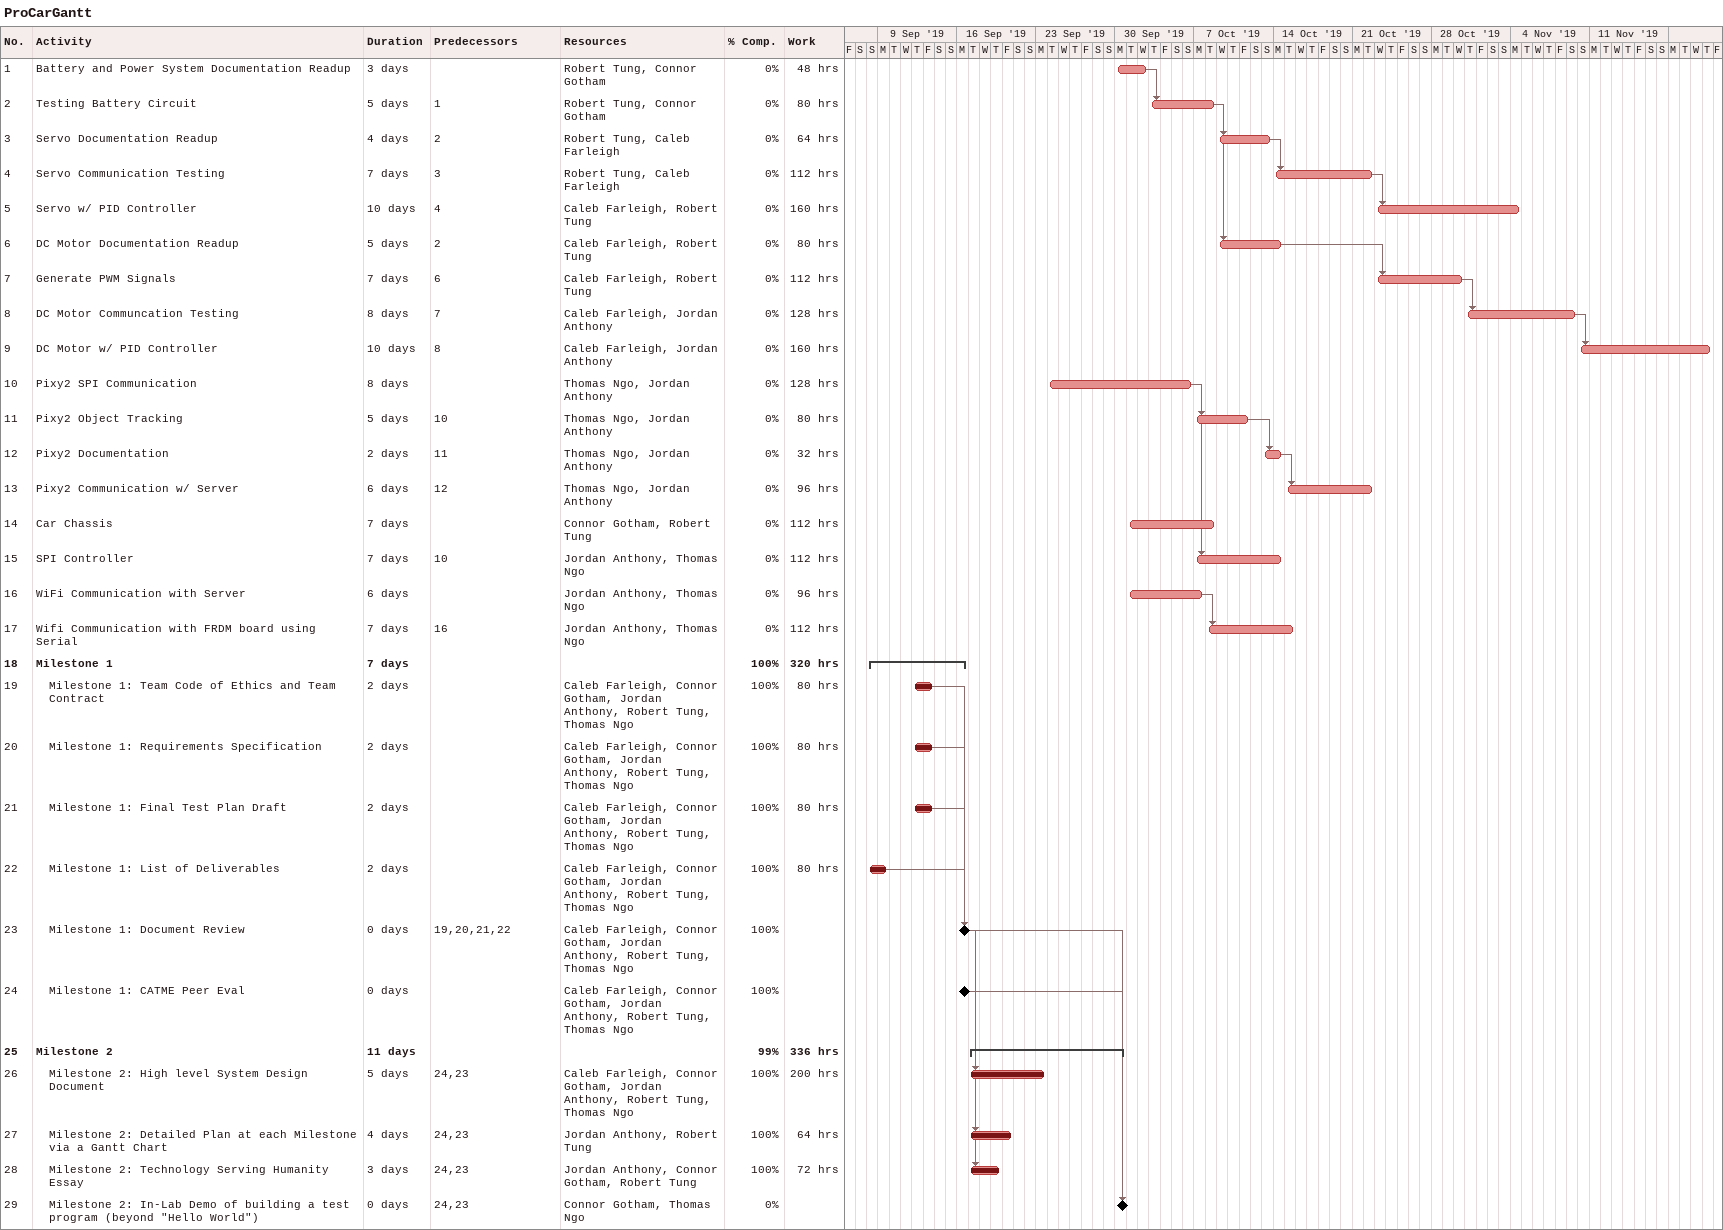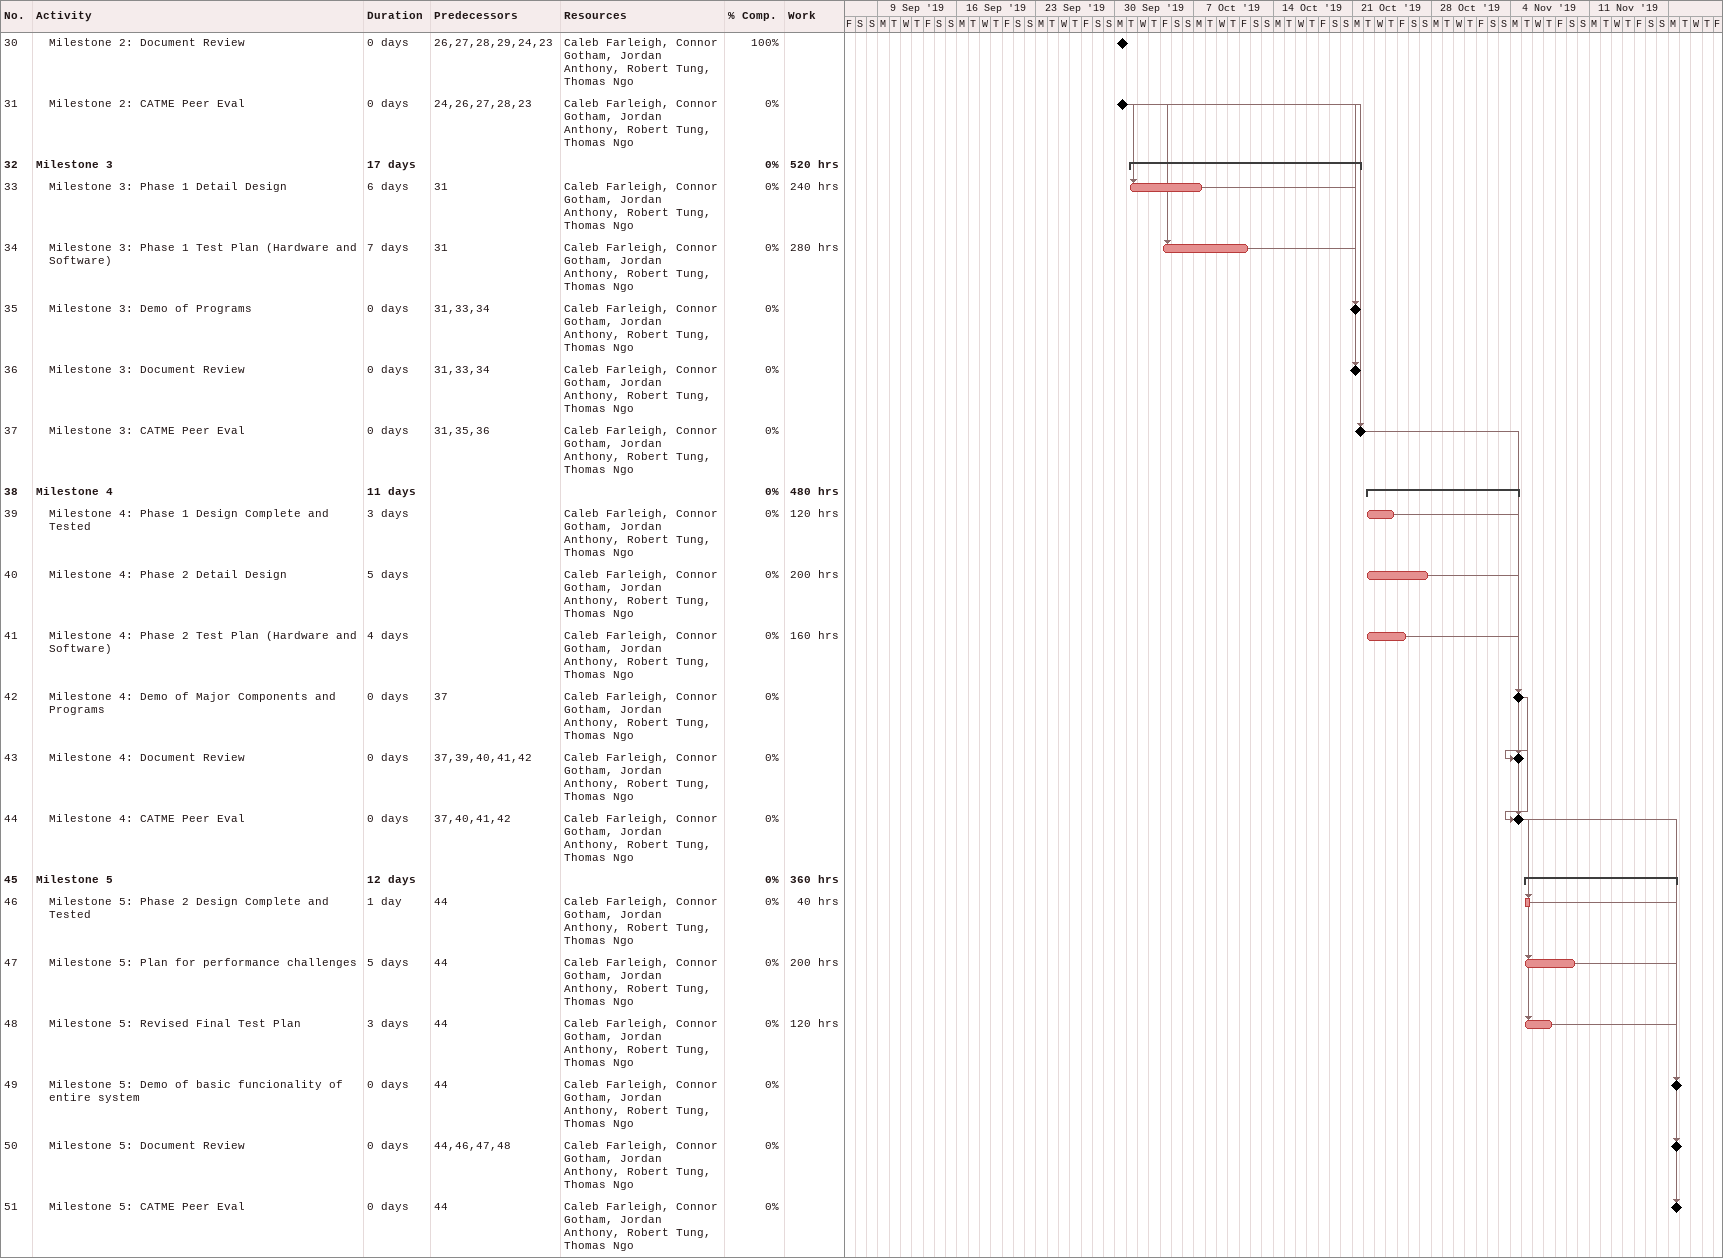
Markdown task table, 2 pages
ProCarGantt

| ID | Level | Task | Duration | Start | Finish | Predecessors | Resources | % complete | Work (h) |
|---|---|---|---|---|---|---|---|---|---|
| 1 | 1 | Battery and Power System Documentation Readup | 3d | 2019-09-30 | 2019-10-02 |  | Robert Tung, Connor Gotham | 0 | 48 |
| 2 | 1 | Testing Battery Circuit | 5d | 2019-10-03 | 2019-10-08 | 1 | Robert Tung, Connor Gotham | 0 | 80 |
| 3 | 1 | Servo Documentation Readup | 4d | 2019-10-09 | 2019-10-13 | 2 | Robert Tung, Caleb Farleigh | 0 | 64 |
| 4 | 1 | Servo Communication Testing | 7d | 2019-10-14 | 2019-10-22 | 3 | Robert Tung, Caleb Farleigh | 0 | 112 |
| 5 | 1 | Servo w/ PID Controller | 10d | 2019-10-23 | 2019-11-04 | 4 | Caleb Farleigh, Robert Tung | 0 | 160 |
| 6 | 1 | DC Motor Documentation Readup | 5d | 2019-10-09 | 2019-10-14 | 2 | Caleb Farleigh, Robert Tung | 0 | 80 |
| 7 | 1 | Generate PWM Signals | 7d | 2019-10-23 | 2019-10-30 | 6 | Caleb Farleigh, Robert Tung | 0 | 112 |
| 8 | 1 | DC Motor Communcation Testing | 8d | 2019-10-31 | 2019-11-09 | 7 | Caleb Farleigh, Jordan Anthony | 0 | 128 |
| 9 | 1 | DC Motor w/ PID Controller | 10d | 2019-11-10 | 2019-11-21 | 8 | Caleb Farleigh, Jordan Anthony | 0 | 160 |
| 10 | 1 | Pixy2 SPI Communication | 8d | 2019-09-24 | 2019-10-06 |  | Thomas Ngo, Jordan Anthony | 0 | 128 |
| 11 | 1 | Pixy2 Object Tracking | 5d | 2019-10-07 | 2019-10-11 | 10 | Thomas Ngo, Jordan Anthony | 0 | 80 |
| 12 | 1 | Pixy2 Documentation | 2d | 2019-10-13 | 2019-10-14 | 11 | Thomas Ngo, Jordan Anthony | 0 | 32 |
| 13 | 1 | Pixy2 Communication w/ Server | 6d | 2019-10-15 | 2019-10-22 | 12 | Thomas Ngo, Jordan Anthony | 0 | 96 |
| 14 | 1 | Car Chassis | 7d | 2019-10-01 | 2019-10-08 |  | Connor Gotham, Robert Tung | 0 | 112 |
| 15 | 1 | SPI Controller | 7d | 2019-10-07 | 2019-10-14 | 10 | Jordan Anthony, Thomas Ngo | 0 | 112 |
| 16 | 1 | WiFi Communication with Server | 6d | 2019-10-01 | 2019-10-07 |  | Jordan Anthony, Thomas Ngo | 0 | 96 |
| 17 | 1 | Wifi Communication with FRDM board using Serial | 7d | 2019-10-08 | 2019-10-15 | 16 | Jordan Anthony, Thomas Ngo | 0 | 112 |
| 18 | 1 | **Milestone 1** | 7d | 2019-09-08 | 2019-09-16 |  |  | 100 | 320 |
| 19 | 2 | Milestone 1: Team Code of Ethics and Team Contract | 2d | 2019-09-12 | 2019-09-13 |  | Caleb Farleigh, Connor Gotham, Jordan Anthony, Robert Tung, Thomas Ngo | 100 | 80 |
| 20 | 2 | Milestone 1: Requirements Specification | 2d | 2019-09-12 | 2019-09-13 |  | Caleb Farleigh, Connor Gotham, Jordan Anthony, Robert Tung, Thomas Ngo | 100 | 80 |
| 21 | 2 | Milestone 1: Final Test Plan Draft | 2d | 2019-09-12 | 2019-09-13 |  | Caleb Farleigh, Connor Gotham, Jordan Anthony, Robert Tung, Thomas Ngo | 100 | 80 |
| 22 | 2 | Milestone 1: List of Deliverables | 2d | 2019-09-08 | 2019-09-09 |  | Caleb Farleigh, Connor Gotham, Jordan Anthony, Robert Tung, Thomas Ngo | 100 | 80 |
| 23 | 2 | Milestone 1: Document Review | 0d | 2019-09-16 | 2019-09-16 | 19, 20, 21, 22 | Caleb Farleigh, Connor Gotham, Jordan Anthony, Robert Tung, Thomas Ngo | 100 |  |
| 24 | 2 | Milestone 1: CATME Peer Eval | 0d | 2019-09-16 | 2019-09-16 |  | Caleb Farleigh, Connor Gotham, Jordan Anthony, Robert Tung, Thomas Ngo | 100 |  |
| 25 | 1 | **Milestone 2** | 11d | 2019-09-17 | 2019-09-30 |  |  | 99 | 336 |
| 26 | 2 | Milestone 2: High level System Design Document | 5d | 2019-09-17 | 2019-09-23 | 24, 23 | Caleb Farleigh, Connor Gotham, Jordan Anthony, Robert Tung, Thomas Ngo | 100 | 200 |
| 27 | 2 | Milestone 2: Detailed Plan at each Milestone via a Gantt Chart | 4d | 2019-09-17 | 2019-09-20 | 24, 23 | Jordan Anthony, Robert Tung | 100 | 64 |
| 28 | 2 | Milestone 2: Technology Serving Humanity Essay | 3d | 2019-09-17 | 2019-09-19 | 24, 23 | Jordan Anthony, Connor Gotham, Robert Tung | 100 | 72 |
| 29 | 2 | Milestone 2: In-Lab Demo of building a test program (beyond "Hello World") | 0d | 2019-09-30 | 2019-09-30 | 24, 23 | Connor Gotham, Thomas Ngo | 0 |  |
| 30 | 2 | Milestone 2: Document Review | 0d | 2019-09-30 | 2019-09-30 | 26, 27, 28, 29, 24, 23 | Caleb Farleigh, Connor Gotham, Jordan Anthony, Robert Tung, Thomas Ngo | 100 |  |
| 31 | 2 | Milestone 2: CATME Peer Eval | 0d | 2019-09-30 | 2019-09-30 | 24, 26, 27, 28, 23 | Caleb Farleigh, Connor Gotham, Jordan Anthony, Robert Tung, Thomas Ngo | 0 |  |
| 32 | 1 | **Milestone 3** | 17d | 2019-10-01 | 2019-10-21 |  |  | 0 | 520 |
| 33 | 2 | Milestone 3: Phase 1 Detail Design | 6d | 2019-10-01 | 2019-10-07 | 31 | Caleb Farleigh, Connor Gotham, Jordan Anthony, Robert Tung, Thomas Ngo | 0 | 240 |
| 34 | 2 | Milestone 3: Phase 1 Test Plan (Hardware and Software) | 7d | 2019-10-04 | 2019-10-11 | 31 | Caleb Farleigh, Connor Gotham, Jordan Anthony, Robert Tung, Thomas Ngo | 0 | 280 |
| 35 | 2 | Milestone 3: Demo of Programs | 0d | 2019-10-21 | 2019-10-21 | 31, 33, 34 | Caleb Farleigh, Connor Gotham, Jordan Anthony, Robert Tung, Thomas Ngo | 0 |  |
| 36 | 2 | Milestone 3: Document Review | 0d | 2019-10-21 | 2019-10-21 | 31, 33, 34 | Caleb Farleigh, Connor Gotham, Jordan Anthony, Robert Tung, Thomas Ngo | 0 |  |
| 37 | 2 | Milestone 3: CATME Peer Eval | 0d | 2019-10-21 | 2019-10-21 | 31, 35, 36 | Caleb Farleigh, Connor Gotham, Jordan Anthony, Robert Tung, Thomas Ngo | 0 |  |
| 38 | 1 | **Milestone 4** | 11d | 2019-10-22 | 2019-11-04 |  |  | 0 | 480 |
| 39 | 2 | Milestone 4: Phase 1 Design Complete and Tested | 3d | 2019-10-22 | 2019-10-24 |  | Caleb Farleigh, Connor Gotham, Jordan Anthony, Robert Tung, Thomas Ngo | 0 | 120 |
| 40 | 2 | Milestone 4: Phase 2 Detail Design | 5d | 2019-10-22 | 2019-10-27 |  | Caleb Farleigh, Connor Gotham, Jordan Anthony, Robert Tung, Thomas Ngo | 0 | 200 |
| 41 | 2 | Milestone 4: Phase 2 Test Plan (Hardware and Software) | 4d | 2019-10-22 | 2019-10-25 |  | Caleb Farleigh, Connor Gotham, Jordan Anthony, Robert Tung, Thomas Ngo | 0 | 160 |
| 42 | 2 | Milestone 4: Demo of Major Components and Programs | 0d | 2019-11-04 | 2019-11-04 | 37 | Caleb Farleigh, Connor Gotham, Jordan Anthony, Robert Tung, Thomas Ngo | 0 |  |
| 43 | 2 | Milestone 4: Document Review | 0d | 2019-11-04 | 2019-11-04 | 37, 39, 40, 41, 42 | Caleb Farleigh, Connor Gotham, Jordan Anthony, Robert Tung, Thomas Ngo | 0 |  |
| 44 | 2 | Milestone 4: CATME Peer Eval | 0d | 2019-11-04 | 2019-11-04 | 37, 40, 41, 42 | Caleb Farleigh, Connor Gotham, Jordan Anthony, Robert Tung, Thomas Ngo | 0 |  |
| 45 | 1 | **Milestone 5** | 12d | 2019-11-05 | 2019-11-18 |  |  | 0 | 360 |
| 46 | 2 | Milestone 5: Phase 2 Design Complete and Tested | 1d | 2019-11-05 | 2019-11-05 | 44 | Caleb Farleigh, Connor Gotham, Jordan Anthony, Robert Tung, Thomas Ngo | 0 | 40 |
| 47 | 2 | Milestone 5: Plan for performance challenges | 5d | 2019-11-05 | 2019-11-09 | 44 | Caleb Farleigh, Connor Gotham, Jordan Anthony, Robert Tung, Thomas Ngo | 0 | 200 |
| 48 | 2 | Milestone 5: Revised Final Test Plan | 3d | 2019-11-05 | 2019-11-07 | 44 | Caleb Farleigh, Connor Gotham, Jordan Anthony, Robert Tung, Thomas Ngo | 0 | 120 |
| 49 | 2 | Milestone 5: Demo of basic funcionality of entire system | 0d | 2019-11-18 | 2019-11-18 | 44 | Caleb Farleigh, Connor Gotham, Jordan Anthony, Robert Tung, Thomas Ngo | 0 |  |
| 50 | 2 | Milestone 5: Document Review | 0d | 2019-11-18 | 2019-11-18 | 44, 46, 47, 48 | Caleb Farleigh, Connor Gotham, Jordan Anthony, Robert Tung, Thomas Ngo | 0 |  |
| 51 | 2 | Milestone 5: CATME Peer Eval | 0d | 2019-11-18 | 2019-11-18 | 44 | Caleb Farleigh, Connor Gotham, Jordan Anthony, Robert Tung, Thomas Ngo | 0 |  |
